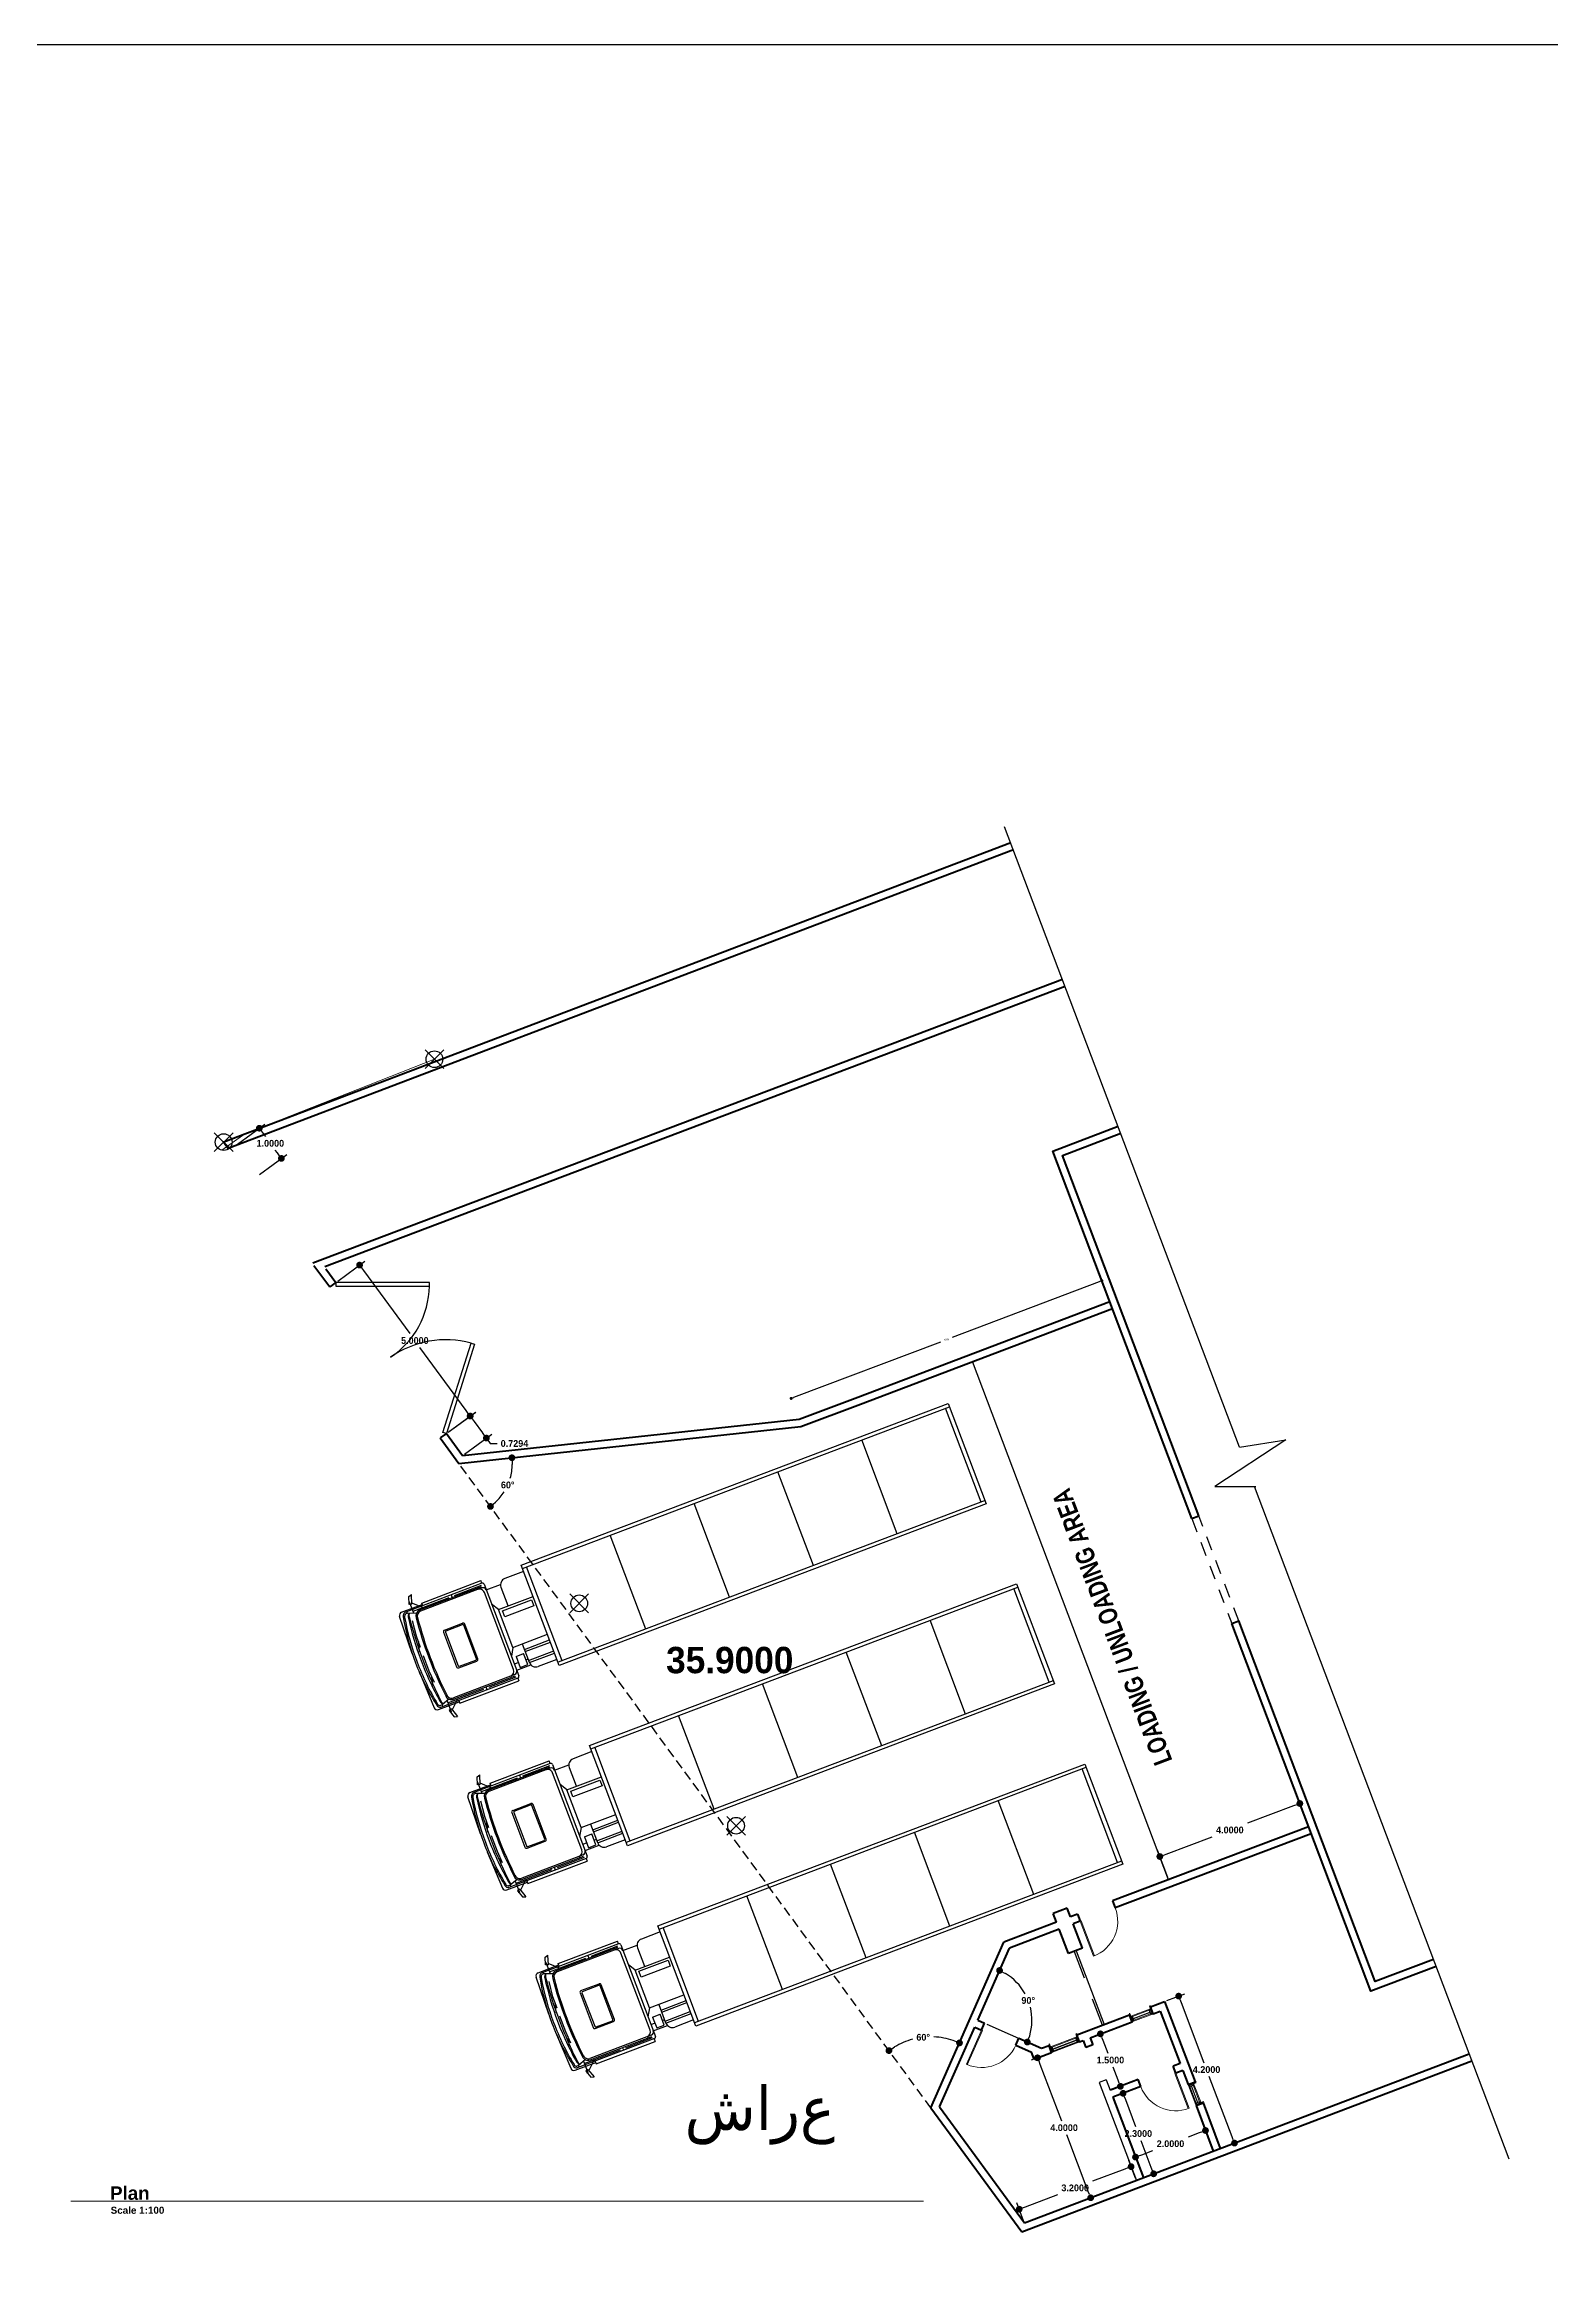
# Model space of a CAD drawing. Header units: metres. Extents: x 2164 to 2480, y 2851 to 3062.
# Drawn here: x 2399.8 to 2440.1, y 2907.3 to 2966.9 of the extents above; entities that cross this region are included whole.
import ezdxf

# ---------------------------------------------------------------- set-up
doc = ezdxf.new("R2010")
doc.units = ezdxf.units.M
doc.header["$MEASUREMENT"] = 0
doc.linetypes.add('DASHED2', pattern=[0.375, 0.25, -0.125])
doc.linetypes.add('JIS_02_0.7', pattern=[1.35, 0.75, -0.6])
doc.layers.get('0').update_dxf_attribs({"linetype": 'CONTINUOUS'})
doc.layers.get('Defpoints').update_dxf_attribs({"linetype": 'CONTINUOUS'})
doc.layers.add('A-WALL', color=7, linetype='CONTINUOUS', lineweight=30, true_color=0x000000)
for name, color, linetype in [('bl', 8, 'CONTINUOUS'), ('SPOTX', 5, 'CONTINUOUS'), ('Text01', 42, 'CONTINUOUS'), ('تعديل الأرض', 2, 'CONTINUOUS')]:
    doc.layers.add(name, color=color, linetype=linetype)
doc.layers.add('elevation', color=55, linetype='CONTINUOUS', lineweight=0)
doc.styles.add('Arial', font='arial.ttf', dxfattribs={"height": 0.05})
doc.styles.add('Arial_B_3', font='arialbd.ttf', dxfattribs={"height": 2.5})
doc.styles.get("Standard").update_dxf_attribs({"font": 'bold.shx', "bigfont": 'whgtxt.shx'})
doc.dimstyles.get("Standard").update_dxf_attribs({"dimtxt": 0.18, "dimasz": 0.18, "dimexe": 0.18, "dimexo": 0.0625, "dimgap": 0.09, "dimtad": 0, "dimtih": 1, "dimtoh": 1, "dimdec": 4, "dimzin": 0, "dimdsep": 46, "dimtxsty": 'Standard', "dimblk": 'DOT', "dimcen": 0.09, "dimadec": 0, "dimazin": 0, "dimtfac": 1, "dimtdec": 4, "dimtofl": 0, "dimtmove": 0, "dimatfit": 3, "dimldrblk": 'DOT', "dimfxl": 1, "dimtolj": 1, "dimtzin": 0, "dimarcsym": 0})
doc.dimstyles.new('STANDARD$0', dxfattribs={"dimtxt": 0.2, "dimasz": 0.08, "dimexe": 0.18, "dimexo": 0.0625, "dimgap": 0.09, "dimtad": 0, "dimtih": 1, "dimtoh": 1, "dimzin": 0, "dimdsep": 46, "dimtxsty": 'Arial', "dimblk": 'DOT', "dimcen": 0.09, "dimse1": 1, "dimse2": 1, "dimadec": 0, "dimazin": 3, "dimtfac": 1, "dimtofl": 0, "dimtmove": 0, "dimatfit": 3, "dimfxl": 1, "dimtolj": 1, "dimtzin": 0, "dimarcsym": 0})

# ---------------------------------------------------------------- blocks, each defined once
blk = doc.blocks.new('SPOTX')
for p, q in [((0.5, -0.5), (-0.5, 0.5)), ((-0.5, -0.5), (0.5, 0.5))]:
    blk.add_line(p, q)
blk.add_circle((0, 0), 0.447)
blk = doc.blocks.new('_Dot')
at = {"color": 0, "linetype": 'ByBlock', "lineweight": -2}
blk.add_line((-0.5, 0), (-1, 0), dxfattribs=at)
at = {"color": 0, "linetype": 'ByBlock', "const_width": 0.5}
blk.add_lwpolyline([(-0.25, 0, 1), (0.25, 0, 1)], format="xyb", close=True, dxfattribs=at)
blk = doc.blocks.new('*D95')
at = {"color": 0, "lineweight": -2, "transparency": 16777216}
for start, end in [(344.12941, 358.89905), (313.48826, 327.73556)]:
    blk.add_arc((2410.904, 2928.98), 1.423, start, end, dxfattribs=at)
at = {"layer": 'Defpoints', "color": 0, "transparency": 16777216}
for p in [(2410.904, 2928.98, 10.08), (2410.904, 2928.98, 10.08), (2414.905, 2929.411, -8.437), (2412.086, 2928.189), (2423.465, 2911.84, 9.982)]:
    blk.add_point(p, dxfattribs=at)
at = {"color": 0, "lineweight": -2, "transparency": 16777216, "xscale": 0.18, "yscale": 0.18, "zscale": 0.18}
for p, rotation in [((2412.318, 2929.133), 92.52566163376417), ((2411.745, 2927.832), 219.8616520990626)]:
    blk.add_blockref('_Dot', p, dxfattribs=dict(at, rotation=rotation))
at = {"color": 0, "lineweight": 30, "transparency": 16777216, "insert": (2412.206, 2928.406), "char_height": 0.18, "attachment_point": 5}
blk.add_mtext('\\A1;60°', dxfattribs=at)
blk = doc.blocks.new('6435')
at = {"color": 0}
for p, q in [((6, 282), (45, 1432)), ((145, 1529), (793, 1529)), ((2652, 1488), (227, 1488)), ((290, 1438), (237, 1438)), ((290, 1438), (290, 1488)), ((539, 1347), (290, 1438)), ((432, 1665), (505, 1887)), ((470, 1722), (432, 1722)), ((507, 1641), (432, 1665)), ((470, 1373), (470, 1722)), ((470, 1438), (1604, 1438)), ((505, 1887), (597, 1912)), ((507, 1641), (597, 1912)), ((778, 1438), (519, 1676)), ((667, 1401), (2602, 1401)), ((2602, 1361), (676, 1361)), ((793, 1572), (2649, 1572)), ((793, 1488), (793, 1572)), ((1687, 1488), (1687, 1401)), ((1772, 1438), (2615, 1438)), ((2649, 1488), (2649, 1572)), ((2702, 1438), (2702, -1438)), ((3919, 1382), (3331, 1382)), ((3919, 1572), (17324, 1572)), ((3919, -1572), (3919, 1572)), ((3919, 1472), (17324, 1472)), ((4044, -1472), (4044, 1472)), ((6675, -1472), (6675, 1472)), ((9306, -1472), (9306, 1472)), ((11937, -1472), (11937, 1472)), ((14569, -1472), (14569, 1472)), ((17200, -1472), (17200, 1472)), ((17324, 1572), (17324, -1572)), ((296, 363), (303, 718)), ((303, 718), (355, 1178)), ((2621, -1211), (2621, 1211)), ((2702, 1261), (3147, 1261)), ((2835, 593), (2702, 818)), ((3131, 1182), (3131, 606)), ((300, 551), (215, 258)), ((289, -378), (289, 109)), ((1085, 543), (1085, -543)), ((1135, 593), (1703, 593)), ((1141, 527), (1141, -527)), ((1171, 557), (1684, 557)), ((1714, -527), (1714, 527)), ((1753, -543), (1753, 543)), ((2835, 593), (3919, 593)), ((2835, -593), (2835, 593)), ((2928, 521), (3841, 521)), ((2928, 334), (2928, 521)), ((3841, 334), (2928, 334)), ((3841, 521), (3841, 334)), ((6, -282), (45, -1432)), ((297, -517), (237, -810)), ((311, -745), (289, -378)), ((1135, -593), (1703, -593)), ((1171, -557), (1684, -557)), ((2835, -593), (2702, -818)), ((2835, -593), (3919, -593)), ((3131, -1182), (3131, -606)), ((2828, -1069), (2702, -1069)), ((2702, -1261), (3147, -1261)), ((2828, -877), (3062, -877)), ((2828, -877), (2828, -1219)), ((2828, -1219), (3062, -1219)), ((3062, -1219), (3062, -877)), ((3062, -1069), (3131, -1069)), ((3131, -771), (3919, -771)), ((3131, -837), (3919, -837)), ((3131, -1116), (3919, -1116)), ((3131, -1182), (3919, -1182)), ((145, -1529), (793, -1529)), ((2652, -1488), (227, -1488)), ((290, -1438), (237, -1438)), ((539, -1347), (290, -1438)), ((290, -1438), (290, -1488)), ((507, -1641), (432, -1665)), ((432, -1665), (505, -1887)), ((470, -1722), (432, -1722)), ((470, -1373), (470, -1722)), ((470, -1438), (1604, -1438)), ((505, -1887), (597, -1912)), ((507, -1641), (597, -1912)), ((778, -1438), (519, -1676)), ((667, -1401), (2602, -1401)), ((2602, -1361), (676, -1361)), ((793, -1488), (793, -1572)), ((793, -1572), (2649, -1572)), ((1687, -1488), (1687, -1401)), ((1772, -1438), (2615, -1438)), ((2649, -1488), (2649, -1572)), ((3919, -1382), (3331, -1382)), ((17324, -1472), (3919, -1472)), ((17324, -1572), (3919, -1572))]:
    blk.add_line(p, q, dxfattribs=at)
for centre, radius, start, end in [((6850, 0), 6850, 168.31324, 180), ((145, 1429), 100, 90, 178.02768), ((7712, 0), 7660, 169.73068, 180), ((271, 1365), 131, 109.86734, 169.94815), ((8927, 0), 8753, 171.29189, 180), ((264, 1352), 90.2, 107.3759, 171.32567), ((12737, 0), 12506, 173.89588, 180), ((391, 1307), 118, 111.65129, 171.29189), ((435, 1316), 134, 130.77413, 173.89588), ((667, 1221), 180, 90, 180), ((676, 1211), 150, 90, 180), ((2471, 1211), 150, 0, 90), ((2602, 1261), 100, 0, 90), ((2652, 1438), 50, 0, 90), ((3331, 1182), 200, 90, 180), ((11469, 0), 11050, 173.65798, 186.34202), ((11508, -10), 11050, 173.65798, 186.34202), ((7712, 0), 7660, 180, 190.26932), ((8927, 0), 8753, 180, 188.70811), ((12737, 0), 12506, 180, 186.10412), ((1135, 543), 50, 90, 180), ((1171, 527), 30, 90, 180), ((1684, 527), 30, 0, 90), ((1703, 543), 50, 0, 90), ((6850, 0), 6850, 180, 191.68676), ((1135, -543), 50, 180, 270), ((1171, -527), 30, 180, 270), ((1684, -527), 30, 270, 0), ((1703, -543), 50, 270, 0), ((667, -1221), 180, 180, 270), ((676, -1211), 150, 180, 270), ((2471, -1211), 150, 270, 0), ((2602, -1261), 100, 270, 0), ((3331, -1182), 200, 180, 270), ((145, -1429), 100, 181.97232, 270), ((271, -1365), 131, 190.05185, 250.13266), ((264, -1352), 90.2, 188.67433, 252.6241), ((391, -1307), 118, 188.70811, 248.34871), ((435, -1316), 134, 186.10412, 229.22587), ((2652, -1438), 50, 270, 0)]:
    blk.add_arc(centre, radius, start, end, dxfattribs=at)
blk = doc.blocks.new('dgfhg')
at = {"layer": 'A-WALL'}
for points in [[(2025.143, 2975.479), (2024.919, 2975.479), (2024.919, 2975.458), (2025.143, 2975.458)], [(2025.118, 2975.418), (2025.118, 2975.458), (2025.018, 2975.458), (2025.018, 2975.418)], [(2025.143, 2974.9), (2024.919, 2974.9), (2024.919, 2974.879), (2025.143, 2974.879)], [(2025.118, 2974.9), (2025.118, 2974.938), (2025.018, 2974.938), (2025.018, 2974.9)]]:
    blk.add_lwpolyline(points, close=True, dxfattribs=at)
at = {"layer": 'elevation', "color": 9, "true_color": 0xc7c8ca}
for p, q in [((2024.993, 2975.458), (2024.993, 2974.9)), ((2025.143, 2974.9), (2025.143, 2975.458)), ((2025.018, 2975.418), (2025.018, 2974.938)), ((2025.118, 2974.938), (2025.118, 2975.418))]:
    blk.add_line(p, q, dxfattribs=at)
at = {"layer": 'elevation', "color": 143, "true_color": 0x7aafdf}
for p, q in [((2025.068, 2974.938), (2025.068, 2975.418)), ((2025.08, 2974.938), (2025.08, 2975.418))]:
    blk.add_line(p, q, dxfattribs=at)
blk = doc.blocks.new('tehhtr')
at = {"layer": 'bl', "lineweight": 13}
for p, q in [((2027.183, 2984.995, 10.08), (2027.16, 2984.987, 10.08)), ((2027.16, 2984.987, 10.08), (2027.515, 2984.052, 10.08)), ((2027.183, 2984.995, 10.08), (2027.539, 2984.061, 10.08))]:
    blk.add_line(p, q, dxfattribs=at)
blk.add_arc((2027.183, 2984.995, 10.08), 1, 200.8188, 290.8188, dxfattribs=at)
blk = doc.blocks.new('*D106')
at = {"color": 0, "lineweight": -2, "transparency": 16777216}
for p, q in [((2407.663, 2933.852), (2408.392, 2934.386)), ((2408.353, 2934.134), (2409.588, 2932.449)), ((2411.095, 2930.391), (2409.86, 2932.077)), ((2410.617, 2929.818), (2411.347, 2930.352))]:
    blk.add_line(p, q, dxfattribs=at)
at = {"layer": 'Defpoints', "color": 0, "transparency": 16777216}
for p in [(2407.612, 2933.814, 10.08), (2411.201, 2930.246), (2410.566, 2929.781, 10.08)]:
    blk.add_point(p, dxfattribs=at)
at = {"color": 0, "lineweight": -2, "transparency": 16777216, "xscale": 0.18, "yscale": 0.18, "zscale": 0.18}
for p, rotation in [((2408.247, 2934.279), 126.2222626169219), ((2411.201, 2930.246), 306.2222626169219)]:
    blk.add_blockref('_Dot', p, dxfattribs=dict(at, rotation=rotation))
at = {"color": 0, "lineweight": 30, "transparency": 16777216, "insert": (2409.724, 2932.263), "char_height": 0.18, "attachment_point": 5}
blk.add_mtext('\\A1;5.0000', dxfattribs=at)
blk = doc.blocks.new('*D107')
at = {"color": 0, "lineweight": -2, "transparency": 16777216}
for p, q in [((2404.983, 2937.508), (2405.713, 2938.042)), ((2405.674, 2937.791), (2405.731, 2937.713)), ((2406.052, 2937.275), (2405.995, 2937.353)), ((2405.574, 2936.701), (2406.304, 2937.236))]:
    blk.add_line(p, q, dxfattribs=at)
at = {"layer": 'Defpoints', "color": 0, "transparency": 16777216}
for p in [(2404.932, 2937.471, 10.08), (2406.158, 2937.129), (2405.523, 2936.664, 10.08)]:
    blk.add_point(p, dxfattribs=at)
at = {"color": 0, "lineweight": -2, "transparency": 16777216, "xscale": 0.18, "yscale": 0.18, "zscale": 0.18}
for p, rotation in [((2405.567, 2937.936), 126.2222626171841), ((2406.158, 2937.129), 306.2222626171841)]:
    blk.add_blockref('_Dot', p, dxfattribs=dict(at, rotation=rotation))
at = {"color": 0, "lineweight": 30, "transparency": 16777216, "insert": (2405.863, 2937.533), "char_height": 0.18, "attachment_point": 5}
blk.add_mtext('\\A1;1.0000', dxfattribs=at)
blk = doc.blocks.new('*D109')
at = {"color": 0, "lineweight": -2, "transparency": 16777216}
for p, q in [((2427.524, 2913.545), (2426.193, 2913.039)), ((2426.425, 2912.935), (2427.002, 2911.419)), ((2427.719, 2909.532), (2427.143, 2911.048)), ((2428.945, 2909.806), (2427.615, 2909.3))]:
    blk.add_line(p, q, dxfattribs=at)
at = {"layer": 'Defpoints', "color": 0, "transparency": 16777216}
for p in [(2427.583, 2913.567, 10.08), (2427.783, 2909.364), (2429.004, 2909.828, 10.08)]:
    blk.add_point(p, dxfattribs=at)
at = {"color": 0, "lineweight": -2, "transparency": 16777216, "xscale": 0.18, "yscale": 0.18, "zscale": 0.18}
for p, rotation in [((2426.362, 2913.103), 110.8188002011371), ((2427.783, 2909.364), 290.8188002011372)]:
    blk.add_blockref('_Dot', p, dxfattribs=dict(at, rotation=rotation))
at = {"color": 0, "lineweight": 30, "transparency": 16777216, "insert": (2427.072, 2911.234), "char_height": 0.18, "attachment_point": 5}
blk.add_mtext('\\A1;4.0000', dxfattribs=at)
blk = doc.blocks.new('*D110')
at = {"color": 0, "lineweight": -2, "transparency": 16777216}
for p, q in [((2428.696, 2910.132), (2427.835, 2909.805)), ((2428.982, 2909.887), (2428.8, 2910.364)), ((2426.042, 2909.123), (2426.903, 2909.45)), ((2425.991, 2908.75), (2425.809, 2909.227))]:
    blk.add_line(p, q, dxfattribs=at)
at = {"layer": 'Defpoints', "color": 0, "transparency": 16777216}
for p in [(2429.004, 2909.828, 10.08), (2425.873, 2909.059), (2426.013, 2908.691, 10.08)]:
    blk.add_point(p, dxfattribs=at)
at = {"color": 0, "lineweight": -2, "transparency": 16777216, "xscale": 0.18, "yscale": 0.18, "zscale": 0.18}
for p, rotation in [((2428.864, 2910.196), 20.81880020116878), ((2425.873, 2909.059), 200.8188002011687)]:
    blk.add_blockref('_Dot', p, dxfattribs=dict(at, rotation=rotation))
at = {"color": 0, "lineweight": 30, "transparency": 16777216, "insert": (2427.369, 2909.627), "char_height": 0.18, "attachment_point": 5}
blk.add_mtext('\\A1;3.2000', dxfattribs=at)
blk = doc.blocks.new('*D111')
at = {"color": 0, "lineweight": -2, "transparency": 16777216}
for p, q in [((2428.433, 2912.072), (2428.817, 2912.218)), ((2428.713, 2911.986), (2428.985, 2911.27)), ((2429.402, 2910.172), (2429.13, 2910.887)), ((2429.25, 2909.922), (2429.634, 2910.068))]:
    blk.add_line(p, q, dxfattribs=at)
at = {"layer": 'Defpoints', "color": 0, "transparency": 16777216}
for p in [(2428.374, 2912.049, 10.08), (2429.191, 2909.899, 10.08), (2429.466, 2910.004)]:
    blk.add_point(p, dxfattribs=at)
at = {"color": 0, "lineweight": -2, "transparency": 16777216, "xscale": 0.18, "yscale": 0.18, "zscale": 0.18}
for p, rotation in [((2428.649, 2912.154), 110.818800201165), ((2429.466, 2910.004), 290.818800201165)]:
    blk.add_blockref('_Dot', p, dxfattribs=dict(at, rotation=rotation))
at = {"color": 0, "lineweight": 30, "transparency": 16777216, "insert": (2429.057, 2911.079), "char_height": 0.18, "attachment_point": 5}
blk.add_mtext('\\A1;2.3000', dxfattribs=at)
blk = doc.blocks.new('*D112')
at = {"color": 0, "lineweight": -2, "transparency": 16777216}
for p, q in [((2430.683, 2911.098), (2430.388, 2910.986)), ((2431.038, 2910.669), (2430.787, 2911.33)), ((2429.169, 2909.958), (2428.917, 2910.62)), ((2429.15, 2910.515), (2429.444, 2910.627))]:
    blk.add_line(p, q, dxfattribs=at)
at = {"layer": 'Defpoints', "color": 0, "transparency": 16777216}
for p in [(2430.851, 2911.162), (2431.061, 2910.61, 10.08), (2429.191, 2909.899, 10.08)]:
    blk.add_point(p, dxfattribs=at)
at = {"color": 0, "lineweight": -2, "transparency": 16777216, "xscale": 0.18, "yscale": 0.18, "zscale": 0.18}
for p, rotation in [((2430.851, 2911.162), 20.81880020119048), ((2428.981, 2910.451), 200.8188002011905)]:
    blk.add_blockref('_Dot', p, dxfattribs=dict(at, rotation=rotation))
at = {"color": 0, "lineweight": 30, "transparency": 16777216, "insert": (2429.916, 2910.807), "char_height": 0.18, "attachment_point": 5}
blk.add_mtext('\\A1;2.0000', dxfattribs=at)
blk = doc.blocks.new('*D113')
at = {"color": 0, "lineweight": -2, "transparency": 16777216}
for p, q in [((2427.828, 2913.661), (2428.213, 2913.807)), ((2428.108, 2913.575), (2428.24, 2913.228)), ((2428.362, 2912.259), (2428.746, 2912.405)), ((2428.514, 2912.509), (2428.382, 2912.856))]:
    blk.add_line(p, q, dxfattribs=at)
at = {"layer": 'Defpoints', "color": 0, "transparency": 16777216}
for p in [(2427.77, 2913.638, 10.08), (2428.044, 2913.743), (2428.303, 2912.236, 10.08)]:
    blk.add_point(p, dxfattribs=at)
at = {"color": 0, "lineweight": -2, "transparency": 16777216, "xscale": 0.18, "yscale": 0.18, "zscale": 0.18}
for p, rotation in [((2428.044, 2913.743), 110.8188002011153), ((2428.578, 2912.341), 290.8188002011153)]:
    blk.add_blockref('_Dot', p, dxfattribs=dict(at, rotation=rotation))
at = {"color": 0, "lineweight": 30, "transparency": 16777216, "insert": (2428.311, 2913.042), "char_height": 0.18, "attachment_point": 5}
blk.add_mtext('\\A1;1.5000', dxfattribs=at)
blk = doc.blocks.new('*D114')
at = {"color": 0, "lineweight": -2, "transparency": 16777216}
for start, end in [(104.99673, 120.78252), (71.67478, 87.60601)]:
    blk.add_arc((2423.514, 2911.765), 1.897, start, end, dxfattribs=at)
at = {"layer": 'Defpoints', "color": 0, "transparency": 16777216}
for p in [(2410.904, 2928.98, 10.08), (2425.463, 2916.194), (2423.638, 2913.658), (2423.514, 2911.765), (2423.514, 2911.765, 10.08)]:
    blk.add_point(p, dxfattribs=at)
at = {"color": 0, "lineweight": -2, "transparency": 16777216, "xscale": 0.18, "yscale": 0.18, "zscale": 0.18}
for p, rotation in [((2422.393, 2913.295), 213.5023922888315), ((2424.278, 2913.501), 338.9549120529754)]:
    blk.add_blockref('_Dot', p, dxfattribs=dict(at, rotation=rotation))
at = {"color": 0, "transparency": 16777216, "insert": (2423.308, 2913.651), "char_height": 0.18, "attachment_point": 5}
blk.add_mtext('\\A1;60°', dxfattribs=at)
blk = doc.blocks.new('*D115')
at = {"color": 0, "lineweight": -2, "transparency": 16777216}
blk.add_line((2425.005, 2914.003), (2426.256, 2913.452), dxfattribs=at)
for start, end in [(29.10013, 59.11762), (343.35246, 13.7716)]:
    blk.add_arc((2424.764, 2914.109), 1.45, start, end, dxfattribs=at)
at = {"layer": 'Defpoints', "color": 0, "transparency": 16777216}
for p in [(2425.613, 2916.036), (2424.764, 2914.109, 10.08), (2424.764, 2914.109), (2426.205, 2914.266), (2424.947, 2914.028, 10.08)]:
    blk.add_point(p, dxfattribs=at)
at = {"color": 0, "lineweight": -2, "transparency": 16777216, "xscale": 0.18, "yscale": 0.18, "zscale": 0.18}
for p, rotation in [((2425.348, 2915.436), 152.6763307223248), ((2426.091, 2913.524), 249.7937527275876)]:
    blk.add_blockref('_Dot', p, dxfattribs=dict(at, rotation=rotation))
at = {"color": 0, "transparency": 16777216, "insert": (2426.115, 2914.634), "char_height": 0.18, "attachment_point": 5}
blk.add_mtext('\\A1;90°', dxfattribs=at)
blk = doc.blocks.new('*D116')
at = {"color": 0, "lineweight": -2, "transparency": 16777216}
for p, q in [((2410.617, 2929.817), (2411.35, 2930.353)), ((2411.048, 2929.228), (2411.78, 2929.764)), ((2411.311, 2930.101), (2411.529, 2929.803)), ((2411.635, 2929.658), (2411.741, 2929.513)), ((2411.741, 2929.513), (2411.921, 2929.513))]:
    blk.add_line(p, q, dxfattribs=at)
at = {"layer": 'Defpoints', "color": 0, "transparency": 16777216}
for p in [(2410.566, 2929.78), (2411.635, 2929.658), (2410.997, 2929.191)]:
    blk.add_point(p, dxfattribs=at)
at = {"color": 0, "lineweight": -2, "transparency": 16777216, "xscale": 0.18, "yscale": 0.18, "zscale": 0.18}
for p, rotation in [((2411.204, 2930.247), 126.1864851694911), ((2411.635, 2929.658), 306.1864851694911)]:
    blk.add_blockref('_Dot', p, dxfattribs=dict(at, rotation=rotation))
at = {"color": 0, "lineweight": 30, "transparency": 16777216, "insert": (2412.386, 2929.513), "char_height": 0.18, "attachment_point": 5}
blk.add_mtext('\\A1;0.7294', dxfattribs=at)
blk = doc.blocks.new('*D100')
at = {"color": 0, "lineweight": -2, "transparency": 16777216}
for p, q in [((2429.814, 2914.63), (2430.302, 2914.815)), ((2430.197, 2914.583), (2430.809, 2912.973)), ((2431.562, 2910.994), (2430.95, 2912.603)), ((2431.306, 2910.704), (2431.794, 2910.889))]:
    blk.add_line(p, q, dxfattribs=at)
at = {"layer": 'Defpoints', "color": 0, "transparency": 16777216}
for p in [(2429.755, 2914.607, 18.517), (2431.248, 2910.681, 18.517), (2431.626, 2910.825)]:
    blk.add_point(p, dxfattribs=at)
at = {"color": 0, "lineweight": -2, "transparency": 16777216, "xscale": 0.18, "yscale": 0.18, "zscale": 0.18}
for p, rotation in [((2430.133, 2914.751), 110.8188002011341), ((2431.626, 2910.825), 290.8188002011341)]:
    blk.add_blockref('_Dot', p, dxfattribs=dict(at, rotation=rotation))
at = {"color": 0, "lineweight": 30, "transparency": 16777216, "insert": (2430.88, 2912.788), "char_height": 0.18, "attachment_point": 5}
blk.add_mtext('\\A1;4.2000', dxfattribs=at)
blk = doc.blocks.new('*D130')
at = {"color": 0, "lineweight": -2, "transparency": 16777216}
for p, q in [((2433.584, 2919.337), (2433.308, 2920.065)), ((2433.204, 2919.833), (2431.974, 2919.368)), ((2429.8, 2918.544), (2431.029, 2919.01)), ((2429.843, 2917.92), (2429.567, 2918.649))]:
    blk.add_line(p, q, dxfattribs=at)
at = {"layer": 'Defpoints', "color": 0, "transparency": 16777216}
for p in [(2433.372, 2919.897), (2433.606, 2919.278, 0.099), (2429.866, 2917.861, 0.099)]:
    blk.add_point(p, dxfattribs=at)
at = {"color": 0, "lineweight": -2, "transparency": 16777216, "xscale": 0.18, "yscale": 0.18, "zscale": 0.18}
for p, rotation in [((2433.372, 2919.897), 20.74359401197028), ((2429.631, 2918.48), 200.7435940119703)]:
    blk.add_blockref('_Dot', p, dxfattribs=dict(at, rotation=rotation))
at = {"color": 0, "lineweight": 15, "transparency": 16777216, "insert": (2431.502, 2919.189), "char_height": 0.18, "attachment_point": 5}
blk.add_mtext('\\A1;4.0000', dxfattribs=at)
blk = doc.blocks.new('*D145')
at = {"color": 0, "lineweight": -2, "transparency": 16777216}
for p, q in [((2428.008, 2933.835), (2424.086, 2932.349)), ((2419.854, 2930.747), (2423.776, 2932.232))]:
    blk.add_line(p, q, dxfattribs=at)
at = {"layer": 'Defpoints', "color": 0, "transparency": 16777216}
for p in [(2428.294, 2933.305, 8.437), (2419.78, 2930.718), (2419.991, 2930.161, 8.437)]:
    blk.add_point(p, dxfattribs=at)
at = {"color": 0, "lineweight": -2, "transparency": 16777216, "xscale": 0.08, "yscale": 0.08, "zscale": 0.08}
for p, rotation in [((2428.082, 2933.863), 20.74359401211701), ((2419.78, 2930.718), 200.743594012117)]:
    blk.add_blockref('_Dot', p, dxfattribs=dict(at, rotation=rotation))
at = {"color": 0, "transparency": 16777216, "insert": (2423.931, 2932.291), "char_height": 0.05, "attachment_point": 5, "style": 'Arial'}
blk.add_mtext('\\A1;8.88', dxfattribs=at)

msp = doc.modelspace()

# ---------------------------------------------------------------- linework, layer by layer
at = {"color": 252, "lineweight": 30, "true_color": 0x939598}
for p, q in [((2431.76193, 2929.41213), (2425.48476, 2945.98604)), ((2432.99487, 2929.61493), (2431.10005, 2928.36679)), ((2431.76193, 2929.41213), (2432.99487, 2929.61493)), ((2431.10005, 2928.36679), (2432.19355, 2928.36679)), ((2438.96407, 2910.39599), (2432.15784, 2928.36679))]:
    msp.add_line(p, q, dxfattribs=at)
at = {"color": 244, "lineweight": 15, "true_color": 0x991b1e}
msp.add_line((2405.1186, 2937.73895, 8.43721), (2404.56344, 2937.34734, 8.43721), dxfattribs=at)
at = {"color": 18, "true_color": 0x000000}
for p, q in [((2404.61582, 2937.56456, 18.51721), (2404.67711, 2937.48087, 18.51721)), ((2425.50083, 2915.78218, 8.43721), (2425.09435, 2914.85904, 8.43721))]:
    msp.add_line(p, q, dxfattribs=at)
at = {"color": 18, "linetype": 'DASHED2', "true_color": 0x000000}
msp.add_line((2423.51352, 2911.76516, 18.51721), (2410.90383, 2928.98007, 18.51721), dxfattribs=at)
at = {"color": 18, "linetype": 'JIS_02_0.7', "ltscale": 0.5, "true_color": 0x000000}
for p, q in [((2430.48961, 2927.50728, 0.09924), (2431.55217, 2924.70175, 0.09924)), ((2431.73921, 2924.77259, 0.09924), (2430.67665, 2927.57811, 0.09924))]:
    msp.add_line(p, q, dxfattribs=at)
at = {"color": 18, "linetype": 'JIS_02_0.7', "true_color": 0x000000}
msp.add_line((2427.34534, 2915.94403, -4.41558), (2428.09392, 2913.97533, 18.51721), dxfattribs=at)
at = {"color": 251, "true_color": 0x636466}
msp.add_line((2427.3921, 2915.96174, -4.41486), (2428.14066, 2913.9931, 18.51721), dxfattribs=at)
at = {"color": 244, "lineweight": 30, "true_color": 0x991b1e}
for p, q in [((2428.19601, 2912.51666, 18.51721), (2428.00907, 2912.44558, 18.51721)), ((2428.00907, 2912.44558, 18.51721), (2429.00423, 2909.82839, 18.51721)), ((2428.19601, 2912.51666, 18.51721), (2428.30264, 2912.23625, 18.51721))]:
    msp.add_line(p, q, dxfattribs=at)
at = {"color": 18, "lineweight": 5, "true_color": 0x000000}
msp.add_line((2400.53451, 2909.27254), (2423.31679, 2909.27254), dxfattribs=at)
at = {"color": 18, "true_color": 0x000000}
msp.add_lwpolyline([(2369.68699, 2966.88308), (2480.03456, 2966.88308), (2480.03456, 2850.96859), (2369.68699, 2850.96859)], close=True, dxfattribs=at)
at = {"lineweight": 15, "elevation": 18.51721}
msp.add_lwpolyline([(2404.61582, 2937.56456), (2410.24682, 2939.77956)], dxfattribs=at)
at = {"color": 18, "true_color": 0x000000}
for points in [[(2407.61233, 2933.81475), (2407.6123, 2933.71475), (2410.11229, 2933.71398), (2410.11233, 2933.81475), (2407.61233, 2933.81552)], [(2410.56568, 2929.78018), (2410.47034, 2929.81038), (2411.22515, 2932.19371), (2411.32122, 2932.16328), (2410.56641, 2929.77995)]]:
    msp.add_lwpolyline(points, dxfattribs=at)
for centre, radius, start, end in [((2407.78777, 2933.75208, 10.08), 2.32484, 303.6461252, 359.060927), ((2410.54808, 2929.73864, 10.08), 2.54671, 74.5819715, 125.3157986)]:
    msp.add_arc(centre, radius, start, end, dxfattribs=at)
at = {"layer": 'A-WALL', "elevation": 18.41721}
for points in [[(2427.42197, 2913.53344), (2427.45986, 2913.54785), (2427.42432, 2913.64132), (2427.38642, 2913.62691)], [(2427.48852, 2913.53147), (2427.40891, 2913.74084), (2427.38931, 2913.73339), (2427.46892, 2913.52401)], [(2426.76036, 2913.25459), (2426.68074, 2913.46396), (2426.66114, 2913.45651), (2426.74075, 2913.24714)], [(2426.75132, 2913.27835), (2426.78653, 2913.29175), (2426.75099, 2913.38522), (2426.71578, 2913.37183)]]:
    msp.add_lwpolyline(points, close=True, dxfattribs=at)
at = {"layer": 'elevation', "color": 9, "true_color": 0xc7c8ca}
for p, q in [((2427.41561, 2913.66422, 18.41721), (2426.70709, 2913.39466, 18.41721)), ((2427.38642, 2913.62691, 18.41721), (2426.75099, 2913.38522, 18.41721)), ((2426.76036, 2913.25459, 18.41721), (2427.46892, 2913.52401, 18.41721)), ((2426.78653, 2913.29175, 18.41721), (2427.42197, 2913.53344, 18.41721))]:
    msp.add_line(p, q, dxfattribs=at)
at = {"layer": 'elevation', "color": 143, "true_color": 0x7aafdf}
for p, q in [((2426.76876, 2913.33848, 18.41721), (2427.40417, 2913.58024, 18.41721)), ((2426.77313, 2913.327, 18.41721), (2427.40854, 2913.56876, 18.41721))]:
    msp.add_line(p, q, dxfattribs=at)
at = {"layer": 'تعديل الأرض', "color": 0, "linetype": 'Continuous', "lineweight": 40}
for p, q in [((2425.64638, 2945.5593, 18.51721), (2404.61582, 2937.56456, 18.51721)), ((2425.71722, 2945.37226, 18.51721), (2404.73841, 2937.39719, 18.51721)), ((2407.00244, 2934.33945, -0.00185), (2427.02717, 2941.91354, -0.00185)), ((2407.3199, 2934.24569, -0.00185), (2427.09801, 2941.7265, -0.00185)), ((2404.61582, 2937.56456, 18.51721), (2404.73841, 2937.39719, 18.51721)), ((2404.71205, 2937.60241, 18.51721), (2404.71278, 2937.60141, 18.51721)), ((2407.02901, 2934.27133), (2407.45032, 2933.69616)), ((2407.34579, 2934.17732), (2407.6117, 2933.81429)), ((2407.6117, 2933.81429), (2407.45036, 2933.69611, 37.03441)), ((2421.5604, 2930.75522, 8.43721), (2428.29366, 2933.30536, 8.43721)), ((2421.63124, 2930.56818, 8.43721), (2428.3645, 2933.11832, 8.43721)), ((2419.99079, 2930.16075, 8.43721), (2421.5604, 2930.75522, 8.43721)), ((2410.99705, 2929.19127), (2419.99079, 2930.16075)), ((2420.03768, 2929.96464, 8.43721), (2421.63124, 2930.56818, 8.43721)), ((2410.5663, 2929.78064), (2410.40495, 2929.66246, 37.03441)), ((2410.40495, 2929.66246), (2410.90383, 2928.98007, 18.51721)), ((2410.5663, 2929.78064), (2410.99705, 2929.19127, 18.51721)), ((2410.90384, 2928.98006), (2420.03768, 2929.96464)), ((2410.90384, 2928.98006, 18.51721), (2410.90383, 2928.98007, 18.51721)), ((2433.60646, 2919.27774, 8.43721), (2428.36948, 2917.29429, 8.43721)), ((2433.67729, 2919.0907, 8.43721), (2428.44031, 2917.10726, 8.43721)), ((2427.15872, 2917.10306, -3.37488), (2426.78465, 2916.96139, -3.37488)), ((2427.24727, 2916.86927, 1.77253), (2427.15872, 2917.10306)), ((2428.36948, 2917.29429, 8.43721), (2428.44031, 2917.10726, 8.43721)), ((2426.8732, 2916.72759, 8.43721), (2425.4635, 2916.19369, 8.43721)), ((2426.94403, 2916.54056, 8.43721), (2425.61275, 2916.03635, 8.43721)), ((2426.8732, 2916.72759, 8.43721), (2426.78465, 2916.96139)), ((2427.19196, 2915.88594, 8.43721), (2426.94403, 2916.54056, 8.43721)), ((2427.4343, 2916.94011, 8.43721), (2427.24727, 2916.86927, 8.43721)), ((2427.50514, 2916.75307, 8.43721), (2427.3181, 2916.68223, 8.43721)), ((2427.56603, 2916.02761, 8.15364), (2427.3181, 2916.68223, 3.19055)), ((2427.4343, 2916.94011, 8.43721), (2427.50514, 2916.75307, 8.43721)), ((2423.51352, 2911.76516, 8.43721), (2425.4635, 2916.19369, 8.43721)), ((2424.76397, 2914.10872, 8.43721), (2425.61275, 2916.03635, 8.43721)), ((2427.56603, 2916.02761, -3.37488), (2427.19196, 2915.88594, -3.37488)), ((2424.76397, 2914.10872, 18.51721), (2424.94701, 2914.02812, 18.51721)), ((2427.41744, 2913.71841, 18.51721), (2428.82009, 2914.25175, 18.51721)), ((2427.76952, 2913.63831, 18.51721), (2428.89117, 2914.06481, 18.51721)), ((2428.89117, 2914.06481, 18.51721), (2428.82009, 2914.25175, 18.51721)), ((2429.38091, 2914.465, 18.51721), (2429.7548, 2914.60717, 18.51721)), ((2429.452, 2914.27806, 18.51721), (2429.38091, 2914.465, 18.51721)), ((2429.452, 2914.27806, 18.51721), (2429.63894, 2914.34914, 18.51721)), ((2429.63894, 2914.34914, 18.51721), (2430.17206, 2912.94708, 18.51721)), ((2429.7548, 2914.60717, 18.51721), (2430.57225, 2912.45733, 18.51721)), ((2423.74308, 2911.79022, 8.43721), (2424.68337, 2913.92568, 8.43721)), ((2424.68337, 2913.92568, 18.51721), (2424.86641, 2913.84508, 18.51721)), ((2424.86641, 2913.84508, 18.51721), (2424.94701, 2914.02812, 18.51721)), ((2425.78162, 2913.44209, 18.51721), (2425.86222, 2913.62514, 18.51721)), ((2425.86222, 2913.62514, 18.51721), (2426.46922, 2913.35786, 18.51721)), ((2427.48852, 2913.53147, 18.41721), (2427.41744, 2913.71841, 18.41721)), ((2427.48852, 2913.53147, 18.51721), (2427.58258, 2913.56723, 18.51721)), ((2427.58258, 2913.56723, 18.51721), (2427.65366, 2913.38029, 18.51721)), ((2427.76952, 2913.63831, 18.51721), (2427.8406, 2913.45137, 18.51721)), ((2425.78162, 2913.44209, 18.51721), (2426.2029, 2913.25659, 18.51721)), ((2425.94184, 2908.44998, 18.51721), (2437.96905, 2913.0232, 18.51721)), ((2426.01316, 2908.69107, 18.51721), (2437.89821, 2913.21024, 18.51721)), ((2426.27398, 2913.06965, 18.51721), (2426.2029, 2913.25659, 18.51721)), ((2426.27398, 2913.06965, 18.51721), (2426.74075, 2913.24714, 18.51721)), ((2426.46922, 2913.35786, 18.51721), (2426.66967, 2913.43408, 18.51721)), ((2426.74075, 2913.24714, 18.41721), (2426.66967, 2913.43408, 18.41721)), ((2427.8406, 2913.45137, 18.51721), (2427.65366, 2913.38029, 18.51721)), ((2430.17206, 2912.94708, 18.51721), (2429.98512, 2912.87599, 18.51721)), ((2430.0562, 2912.68905, 18.51721), (2429.98512, 2912.87599, 18.51721)), ((2429.05041, 2912.52058, 18.51721), (2428.30264, 2912.23625, 18.51721)), ((2429.12149, 2912.33364, 18.51721), (2428.37372, 2912.04931, 18.51721)), ((2429.12149, 2912.33364, 18.51721), (2429.05041, 2912.52058, 18.51721)), ((2430.24314, 2912.76014, 18.51721), (2430.0562, 2912.68905, 18.51721)), ((2430.24314, 2912.76014, 18.51721), (2430.38531, 2912.38625, 18.51721)), ((2430.38531, 2912.38625, 18.51721), (2430.57225, 2912.45733, 18.51721)), ((2423.51352, 2911.76516, 18.51721), (2425.94184, 2908.44998, 18.51721)), ((2423.74308, 2911.79022, 18.51721), (2426.01316, 2908.69107, 18.51721)), ((2428.37372, 2912.04931, 18.51721), (2429.19117, 2909.89948, 18.51721)), ((2430.59855, 2911.82543, 18.51721), (2430.7855, 2911.89651, 18.51721)), ((2430.59855, 2911.82543, 18.51721), (2431.06059, 2910.6103, 18.51721)), ((2430.7855, 2911.89651, 18.51721), (2431.24753, 2910.68139, 18.51721))]:
    msp.add_line(p, q, dxfattribs=at)
at = {"layer": 'تعديل الأرض', "color": 18, "linetype": 'Continuous', "lineweight": 30, "true_color": 0x000000}
msp.add_line((2429.86576, 2917.86099, 0.09924), (2424.6238, 2931.70158, 0.09924), dxfattribs=at)
at = {"layer": 'تعديل الأرض', "color": 0, "linetype": 'Continuous', "lineweight": 60}
for p, q in [((2430.48961, 2927.50728, 0.09924), (2430.67665, 2927.57811, 0.09924)), ((2431.55217, 2924.70175, 0.09924), (2431.73921, 2924.77259, 0.09924))]:
    msp.add_line(p, q, dxfattribs=at)
at = {"layer": 'تعديل الأرض', "color": 0, "linetype": 'Continuous', "lineweight": 60, "elevation": 0.09924}
for points in [[(2430.48961, 2927.50728), (2426.77066, 2937.32661), (2428.5143, 2937.987)], [(2430.67665, 2927.57811), (2427.02853, 2937.21041), (2428.58514, 2937.79996)], [(2437.01478, 2915.5428), (2435.27113, 2914.88242), (2431.55217, 2924.70175)], [(2436.94394, 2915.72984), (2435.38733, 2915.14029), (2431.73921, 2924.77259)]]:
    msp.add_lwpolyline(points, dxfattribs=at)

# ---------------------------------------------------------------- block references
at = {"color": 251, "lineweight": 9, "true_color": 0x636466, "xscale": 0.0009101005052095188, "yscale": 0.0009101005052095188, "zscale": 0.0009101005052095188, "rotation": 20.74359401213373}
for p in [(2409.74071, 2923.65882), (2411.56477, 2918.84267), (2413.38883, 2914.02652)]:
    msp.add_blockref('6435', p, dxfattribs=at)
at = {"color": 18, "true_color": 0x000000, "xscale": -1}
for p, rotation in [((5924.6633, 2028.18379, -1.64279), 41.56239420995421), ((4295.9491, -171.39724, 8.43721), 357.0538419238975)]:
    msp.add_blockref('tehhtr', p, dxfattribs=dict(at, rotation=rotation))
at = {"color": 18, "true_color": 0x000000}
for p, rotation in [((-1071.51907, 3749.67173, 18.51721), 290.8188002009869), ((3265.99223, 6412.7965, 18.51721), 200.8188002010554)]:
    msp.add_blockref('dgfhg', p, dxfattribs=dict(at, rotation=rotation))
msp.add_blockref('tehhtr', (402.87282, -72.30644, 8.43721), dxfattribs=at)
at = {"layer": 'SPOTX', "lineweight": 15, "xscale": 0.5, "yscale": 0.5, "zscale": 0.5}
for p in [(2410.24682, 2939.77956, 20.05321), (2414.11782, 2925.24356, 19.18921), (2418.30682, 2919.30356, 19.52121)]:
    msp.add_blockref('SPOTX', p, dxfattribs=at)
at = {"layer": 'SPOTX', "xscale": 0.5, "yscale": 0.5, "zscale": 0.5}
msp.add_blockref('SPOTX', (2404.61582, 2937.56456, 18.51721), dxfattribs=at)

# ---------------------------------------------------------------- texts
at = {"color": 244, "lineweight": 15, "true_color": 0x991b1e, "insert": (2418.13854, 2923.72315, 8.43721), "char_height": 0.7036335, "attachment_point": 5}
msp.add_mtext('\\A1;35.9000', dxfattribs=at)
at = {"color": 18, "lineweight": 80, "true_color": 0x000000, "insert": (2416.93368, 2912.35678, 16.87441), "char_height": 1.1801754, "attachment_point": 1}
msp.add_mtext_dynamic_manual_height_columns('{\\fArial|b0|i0|c178|p34;شارع}', width=0.4837842, gutter_width=5.90088, heights=[0], dxfattribs=at)
at = {"color": 18, "lineweight": 5, "true_color": 0x000000, "attachment_point": 9, "style": 'Arial_B_3'}
for s, insert, char_height, width in [('\\pxql;Plan', (2407.25348, 2909.30477), 0.358159, 5.6737171), ('\\pxql;Scale 1:100', (2404.58129, 2908.9338), 0.1884122, 2.9847029)]:
    msp.add_mtext(s, dxfattribs=dict(at, insert=insert, char_height=char_height, width=width))
at = {"layer": 'Text01', "width": 0.8}
msp.add_text('LOADING / UNLOADING AREA', height=0.5, rotation=110.743594, dxfattribs=at).set_placement((2429.97332, 2921.04508))

# ---------------------------------------------------------------- dimensions: what is measured, and where the dimension line sits
at = {"color": 244, "lineweight": 30, "true_color": 0x991b1e}
for p1, p2, distance, picture, middle in [((2404.93233, 2937.47091, 18.51721), (2405.52325, 2936.66418, 18.51721), 0.7872, '*D107', (2405.86285, 2937.53272, 8.43721)), ((2407.6117, 2933.81429), (2410.5663, 2929.78064), 0.7872, '*D106', (2409.72406, 2932.26264, -10.08)), ((2410.56641, 2929.77995), (2410.99705, 2929.19127), 0.7905, '*D116', (2412.3861, 2929.51271)), ((2429.7548, 2914.60717, 18.51721), (2431.24753, 2910.68139, 18.51721), 0.40514, '*D100', (2430.87985, 2912.78827)), ((2427.58258, 2913.56723, 18.51721), (2429.00423, 2909.82839, 18.51721), -1.30635, '*D109', (2427.07235, 2911.23352, 8.43721)), ((2428.30264, 2912.23625, 18.51721), (2427.76952, 2913.63831, 18.51721), -0.29416, '*D113', (2428.31103, 2913.04183, 8.43721)), ((2428.37372, 2912.04931, 18.51721), (2429.19117, 2909.89948, 18.51721), 0.29416, '*D111', (2429.0574, 2911.07894, 8.43721)), ((2429.19117, 2909.89948, 18.51721), (2431.06059, 2910.6103, 18.51721), 0.59036, '*D112', (2429.91606, 2910.80671, 8.43721)), ((2429.00423, 2909.82839, 18.51721), (2426.01316, 2908.69107, 18.51721), -0.39343, '*D110', (2427.36887, 2909.62748, 8.43721))]:
    dim = msp.add_aligned_dim(p1=p1, p2=p2, distance=distance, dimstyle='STANDARD$0', override={"dimtxt": 0.18, "dimasz": 0.18, "dimexo": 0.063, "dimdec": 4, "dimtxsty": 'Standard', "dimse1": 0, "dimse2": 0, "dimazin": 0, "dimtdec": 4, "dimldrblk": 'Dot'}, dxfattribs=at)
    dim.commit()
    dim.dimension.update_dxf_attribs({"geometry": picture, "text_midpoint": middle})
at = {"color": 18, "true_color": 0x000000}
dim = msp.add_aligned_dim(p1=(2428.29366, 2933.30536, 8.43721), p2=(2419.99079, 2930.16075, 8.43721), distance=-0.5963, dimstyle='STANDARD$0', override={"dimexo": 0.063}, dxfattribs=at)
dim.commit()
dim.dimension.update_dxf_attribs({"geometry": '*D145', "text_midpoint": (2423.93102, 2932.2907)})
at = {"color": 244, "lineweight": 30, "true_color": 0x991b1e}
dim = msp.add_angular_dim_2l(base=(2412.08629, 2928.18871), line1=((2423.46464, 2911.83991, 18.41921), (2410.90383, 2928.98007, 18.51721)), line2=((2410.90383, 2928.98007, 18.51721), (2414.90477, 2929.41134)), dimstyle='Standard', override={"dimexo": 0.063}, dxfattribs=at)
dim.commit()
dim.dimension.update_dxf_attribs({"geometry": '*D95', "text_midpoint": (2412.20561, 2928.40575, 8.43721)})
at = {"color": 18, "true_color": 0x000000}
for base, line1, line2, picture, middle in [((2423.6382, 2913.65768), ((2423.51352, 2911.76516, 18.51721), (2410.90383, 2928.98007, 18.51721)), ((2423.51352, 2911.76516, 8.43721), (2425.4635, 2916.19369, 8.43721)), '*D114', (2423.30774, 2913.65058, 8.43721)), ((2426.20534, 2914.26619), ((2424.76397, 2914.10872, 8.43721), (2425.61275, 2916.03635, 8.43721)), ((2424.76397, 2914.10872, 18.51721), (2424.94701, 2914.02812, 18.51721)), '*D115', (2426.11547, 2914.63388, 8.43721))]:
    dim = msp.add_angular_dim_2l(base=base, line1=line1, line2=line2, dimstyle='Standard', override={"dimexo": 0.063}, dxfattribs=at)
    dim.commit()
    dim.dimension.update_dxf_attribs({"geometry": picture, "text_midpoint": middle})
at = {"color": 244, "lineweight": 15, "true_color": 0x991b1e}
dim = msp.add_aligned_dim(p1=(2429.86576, 2917.86099, 0.09924), p2=(2433.60646, 2919.27774, 0.09924), distance=0.66226, dimstyle='STANDARD$0', override={"dimtxt": 0.18, "dimasz": 0.18, "dimexo": 0.063, "dimdec": 4, "dimtxsty": 'Standard', "dimse1": 0, "dimse2": 0, "dimazin": 0, "dimtdec": 4, "dimldrblk": 'Dot'}, dxfattribs=at)
dim.commit()
dim.dimension.update_dxf_attribs({"geometry": '*D130', "text_midpoint": (2431.50154, 2919.1887)})

doc.saveas('drawing.dxf')
